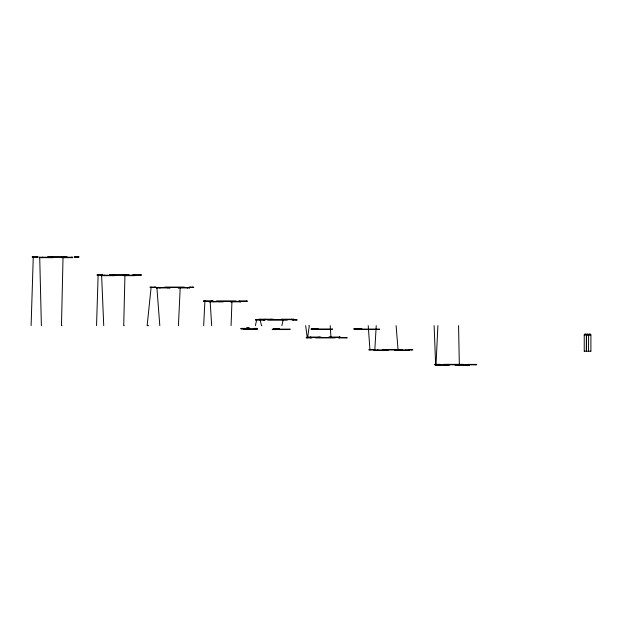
<?xml version="1.0" encoding="UTF-8"?>
<svg xmlns="http://www.w3.org/2000/svg" width="622" height="622" viewBox="0 0 622 622"><rect width="100%" height="100%" fill="white"/><g stroke="black" fill="none" stroke-linecap="round" stroke-linejoin="round"><path stroke-width="0.93" d="M31.1 325.625L33.277 256.785L33.277 257.22M203.791 300.885L212.887 300.962L212.887 301.398L203.791 301.32L203.791 300.885L204.91 300.885L203.666 325.625M283.08 320.128L281.898 325.625M255.634 319.568L264.739 319.646L264.739 320.081L255.634 320.003L255.634 319.568L256.754 319.576L255.401 325.625M275.126 329.1L274.201 329.108L274.201 328.673L275.126 328.673L274.007 328.673L274.007 329.1L278.065 329.131L278.065 328.704L279.185 328.704L279.192 329.131L277.956 329.131L277.956 328.704L278.874 328.696L278.874 329.131M281.556 319.21L293.607 319.21L293.607 319.646M41.379 325.625L39.715 257.22L39.715 257.656M62.052 325.625L61.477 325.625L63.032 257.22L63.032 257.656M96.542 325.625L98.144 274.784L98.144 275.219M103.734 325.625L101.611 275.219L101.611 275.655M124.291 325.625L123.724 325.625L124.936 275.219L124.936 275.655M148.619 325.625L147.134 325.625L151.138 287.076L151.138 287.512M159.807 325.625L156.884 287.512L156.884 287.939M178.428 325.625L180.209 287.512L180.209 287.939M231.073 325.625L231.944 301.398L231.944 301.825M261.909 325.625L261.45 325.625L259.973 319.21L259.973 319.646M305.651 325.625L307.26 337.917M308.846 325.625L309.305 325.625L307.641 337.482M330.204 325.625L330.958 337.482L330.958 337.054M368.232 325.625L369.958 349.976M376.232 325.625L374.794 350.411M396.097 325.625L398.111 350.411M434.133 325.625L435.625 364.78M437.896 325.625L436.006 365.215M458.569 325.625L459.331 365.215L459.331 364.78M584.299 351.197L588.536 351.197L588.599 334.97A1.252 1.252 0 0 0 587.751 333.936L587.176 333.952A1.252 1.252 0 0 0 586.375 334.97L586.313 351.197M588.684 351.197L590.838 351.197M212.887 300.962L211.768 300.962L211.768 301.398L212.887 301.398M203.791 301.32L204.91 301.32L204.91 300.885M264.739 319.646L263.619 319.646L263.619 320.081L264.739 320.081M255.634 320.003L256.762 320.003L256.754 319.576M274.007 328.673L279.185 328.704M211.659 325.625L210.182 301.398L210.182 301.825M361.771 329.077L361.771 328.649L353.949 328.657L353.949 329.092L379.583 329.061L379.583 329.489L354.859 329.52L354.859 329.085M361.46 328.649L361.46 329.077M360.651 328.649L360.651 329.085M360.535 328.649L360.535 329.085M355.076 328.657L355.076 329.085M354.151 328.657L354.151 329.092M318.021 329.022L318.021 328.587L311.474 328.595L311.474 329.03M317.71 328.587L317.71 329.022M316.901 328.587L316.901 329.022M316.785 328.587L316.792 329.022M311.669 328.595L311.676 329.03M276.774 329.131L276.774 329.567M256.956 328.82L256.956 328.385L253.885 328.393L253.885 328.82M256.731 328.385L256.731 328.82M255.829 328.385L255.813 328.82M254.802 328.385L254.802 328.82M248.225 327.957L248.225 328.385M247.214 327.957L247.214 328.385M244.858 328.82L244.858 328.385L240.877 328.393L240.885 328.828L257.5 328.813L257.5 329.248L243.225 329.263L243.218 328.828M244.656 328.385L244.656 328.82M242.113 328.393L242.113 328.828M242.005 328.393L242.005 328.828M241.196 328.393L241.196 328.828M590.9 351.197L590.9 334.97L584.26 334.97A1.252 1.252 0 0 1 585.084 333.936L585.667 333.952A1.252 1.252 0 0 1 586.46 334.97M586.523 351.197L586.523 334.97A1.143 0.972 0 0 0 586.888 335.258M584.237 334.97L584.237 351.197M475.667 364.391L475.667 364.826M469.011 364.391L469.011 364.826M468.809 364.78L468.809 365.215M466.679 364.78L466.679 365.215M466.306 364.78L466.306 365.215M463.359 364.78L463.359 364.344L443.945 364.344L443.945 364.78M457.745 364.78L457.745 365.215M455.032 364.78L455.032 365.215L469.182 365.215L469.182 364.78L434.576 364.78L434.576 364.344L440.244 364.344L440.244 364.78M449.325 364.78L449.325 365.215L435.478 365.215L435.478 364.78M447.887 364.78L447.887 365.215M446.573 364.78L446.573 365.215M439.186 364.344L439.186 365.215M438.914 364.78L438.914 365.215M411.717 349.541L411.717 349.976M409.323 349.976L409.323 350.411L394.62 350.411L394.62 349.976M409.144 349.541L409.12 350.411M408.149 349.976L408.149 349.541L412.713 349.541L412.713 349.976L368.9 349.976L368.9 349.541L374.576 349.541L374.576 349.976M406.073 349.976L406.073 350.411M405.894 349.976L405.894 350.411M402.139 349.976L402.139 349.541L382.724 349.541L382.724 349.976M396.533 349.976L396.533 350.411M388.112 349.976L388.112 350.411L374.265 350.411L374.265 349.976M386.674 349.976L386.674 350.411M385.36 349.976L385.36 350.411M377.974 349.976L377.974 350.411M377.702 349.976L377.702 350.411M373.519 349.541L373.519 349.976M346.159 337.482L346.159 337.917M340.257 337.482L340.257 337.054L328.836 337.054L328.836 337.482M339.884 337.054L339.884 337.482M339.558 337.054L339.503 337.917M339.184 337.054L339.184 337.482M338.547 337.482L338.547 337.917L347.115 337.917L347.115 337.482L306.203 337.482L306.203 337.917L311.879 337.917L311.879 337.482M334.986 337.482L334.986 337.917L315.572 337.917L315.572 337.482M329.38 337.054L329.38 337.482M320.96 337.482L320.96 337.054L307.113 337.054L307.113 337.482M319.521 337.054L319.521 337.482M318.207 337.054L318.207 337.482M310.821 337.054L310.821 337.917M310.549 337.054L310.549 337.482M296.064 319.646L296.064 320.081M293.405 319.21L293.405 319.646M293.203 319.646L293.203 320.081M292.2 319.646L292.2 320.081L297.067 320.081L297.067 319.646L258.736 319.646L258.736 319.21L273.221 319.21L273.221 319.646M292.06 319.21L292.06 319.646M291.881 319.21L291.881 319.646M287.247 319.646L287.247 320.081L267.833 320.081L267.833 319.646M281.642 319.21L281.556 319.646M271.783 319.21L271.783 319.646M270.469 319.21L270.469 319.646M265.446 319.21L265.446 319.646M264.972 319.21L264.972 319.646M246.413 300.962L246.413 301.398M240.45 301.398L240.45 301.825L230.365 301.825L230.365 301.398M240.294 301.398L240.294 301.825M240.076 301.398L240.076 301.825M239.921 301.398L239.921 301.825M239.758 300.962L239.758 301.398M238.801 301.398L238.801 300.962L247.369 300.962L247.369 301.398L208.945 301.398L208.945 301.825L223.43 301.825L223.43 301.398M235.971 301.398L235.971 300.962L216.557 300.962L216.557 301.398M230.964 301.398L230.964 301.825M221.992 301.398L221.992 301.825M219.193 301.398L219.193 301.825M214.17 301.398L214.17 301.825M213.696 301.398L213.696 301.825M192.672 287.076L192.672 287.512M190.099 287.076L190.099 287.512M189.601 287.512L189.601 287.939L178.086 287.939L178.086 287.512M189.399 287.512L189.399 287.939M189.104 287.512L189.104 287.076L193.675 287.076L193.675 287.512L156.363 287.512L156.363 287.939L170.21 287.939L170.21 287.512M187.447 287.512L187.447 287.939M187.269 287.512L187.269 287.939M184.236 287.512L184.236 287.076L164.822 287.076L164.822 287.512M178.631 287.512L178.631 287.939M169.549 287.512L169.549 287.939M168.772 287.512L168.772 287.939M167.458 287.512L167.458 287.939M160.072 287.512L160.072 287.939M159.8 287.512L159.8 287.939M154.707 287.076L154.707 287.512M140.541 274.784L140.541 275.219M134.764 275.219L134.764 275.655L123.35 275.655L123.35 275.219M134.391 275.219L134.391 275.655M133.878 274.784L133.878 275.219M132.921 275.219L132.921 274.784L141.497 274.784L141.497 275.219L97.094 275.219L97.094 274.784L102.762 274.784L102.762 275.219M132.463 275.219L132.463 275.655M132.089 275.219L132.089 275.655M128.964 275.219L128.964 274.784L109.55 274.784L109.55 275.219M126.352 275.219L126.352 275.655M114.938 275.219L114.938 275.655L101.083 275.655L101.083 275.219M113.499 275.219L113.499 275.655M112.185 275.219L112.185 275.655M104.799 275.219L104.799 275.655M104.527 275.219L104.527 275.655M101.713 274.784L101.713 275.219M77.843 256.785L77.843 257.22M75.278 256.785L75.278 257.22M72.494 257.22L72.494 257.656M71.429 257.22L71.429 257.656M71.227 257.22L71.227 257.656M67.067 257.22L67.067 256.785L47.645 256.785L47.645 257.22M64.447 257.22L64.447 257.656M61.454 257.22L61.454 257.656L72.673 257.656L72.673 257.22L39.186 257.22L39.186 257.656L53.033 257.656L53.033 257.22M51.595 257.22L51.595 257.656M50.281 257.22L50.281 257.656M42.895 257.22L42.895 257.656M42.623 257.22L42.623 257.656M36.846 256.785L36.846 257.22M584.688 335.188A1.143 0.972 0 0 1 584.439 334.97M588.396 334.97A1.143 0.972 0 0 1 588.093 335.227M589.065 335.188A1.143 0.972 0 0 1 588.816 334.97M590.846 334.97A1.252 1.252 0 0 0 590.053 333.936L589.469 333.952A1.252 1.252 0 0 0 588.676 334.97M249.142 327.95L246.289 327.957L246.289 328.393L249.142 328.385L249.142 327.95M332.241 328.999L311.117 329.022L311.117 329.458L332.241 329.435L332.241 328.999M289.984 329.116L272.28 329.139L272.28 329.574L289.984 329.551L289.984 329.116M37.895 256.785L32.227 256.785L32.227 257.22L37.895 257.22L37.895 256.785M78.846 256.785L74.275 256.785L74.275 257.22L78.846 257.22L78.846 256.785M155.757 287.076L150.089 287.076L150.089 287.512L155.757 287.512L155.757 287.076M476.623 364.391L468.055 364.391L468.055 364.826L476.623 364.826L476.623 364.391M243.738 328.416L243.738 328.82L243.738 328.416"/></g></svg>
